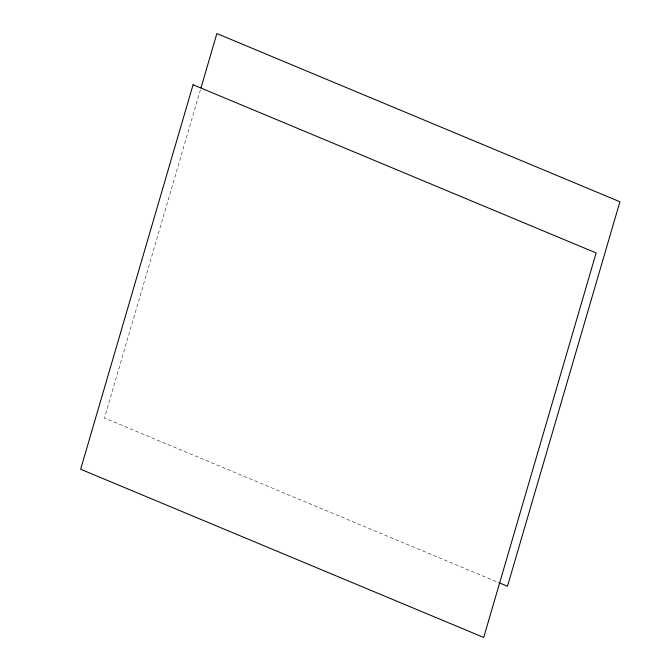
<?xml version="1.0" encoding="UTF-8"?>
<svg xmlns="http://www.w3.org/2000/svg" width="671" height="671" viewBox="0 0 671 671"><rect width="100%" height="100%" fill="white"/><g stroke="black" fill="none" stroke-linecap="round" stroke-linejoin="round"><path stroke-width="0.5" stroke-dasharray="3.35 2.52" d="M200.428 89.771L104.424 418.05L497.815 582.227"/><path stroke-width="1.01" d="M201.015 87.758L216.867 33.55L619.92 201.761L507.486 586.253L498.779 582.629M193.08 84.747L80.646 469.239L483.699 637.45L596.133 252.95L193.08 84.747"/></g></svg>
